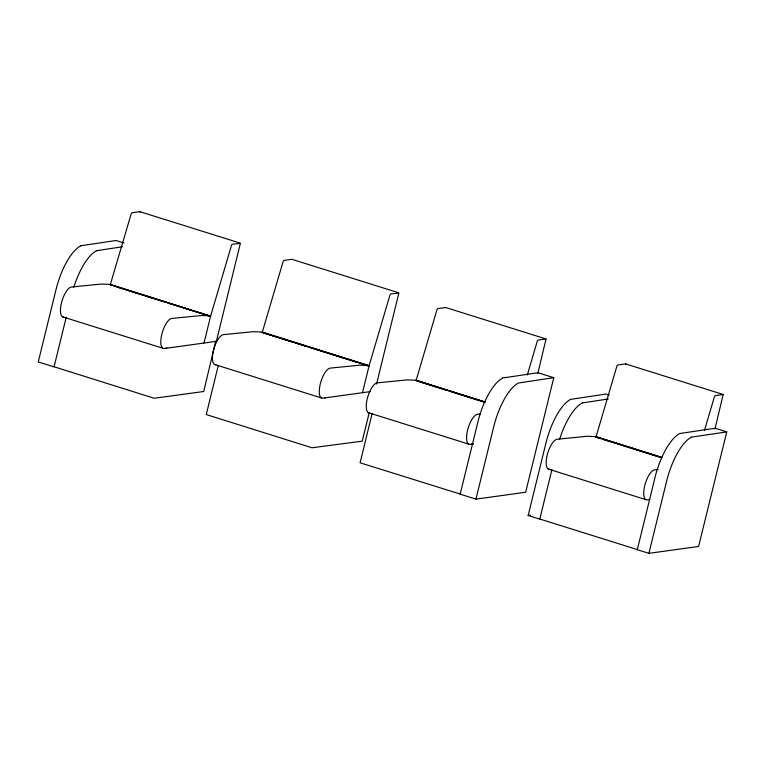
<?xml version="1.0" encoding="UTF-8"?>
<svg xmlns="http://www.w3.org/2000/svg" width="765" height="765" viewBox="0 0 765 765"><rect width="100%" height="100%" fill="white"/><g stroke="black" fill="none" stroke-linecap="round" stroke-linejoin="round"><path stroke-width="1.15" d="M110.246 284.924L110.17 284.408L101.353 284.054L71.355 287.009A15.682 5.728 -72.6 0 0 61.477 302.911A15.682 5.728 -72.6 0 0 63.964 317.093M204.867 314.578L210.566 316.356L110.17 284.408M262.242 332.412L369.036 366.024L361.08 363.538M595.964 437.15L595.897 436.633L587.071 436.289L557.073 439.244A15.682 5.728 -72.6 0 0 547.195 455.137A15.682 5.728 -72.6 0 0 549.681 469.318M140.033 212.221L139.871 211.666L132.068 212.775A2.152 0.784 -72.6 0 0 131.054 214.277L110.37 284.389M625.751 364.456L625.598 363.901L617.785 365.001A2.152 0.784 -72.6 0 0 616.781 366.502L596.098 436.624M369.065 365.89L262.242 332.354M595.992 437.016L661.773 457.633M369.237 412.67L362.237 441.156L312.063 447.783L206.254 414.553L218.274 365.507M66.23 317.265L54.038 366.894L38.25 361.95L56.113 289.237A44.016 16.065 -72.6 0 1 80.736 245.833M204.016 343.036L210.691 315.83L231.384 245.718A2.152 0.784 -72.6 0 1 232.388 244.217L240.353 243.433L216.38 341.324L164.284 348.534A15.682 5.728 -72.6 0 1 161.797 334.353A15.682 5.728 -72.6 0 1 171.676 318.45L201.673 315.496L210.557 315.888M54.315 366.856L154.186 398.259L203.729 391.508L215.711 341.123M362.486 392.703L369.17 365.498L389.854 295.386A2.152 0.784 -72.6 0 1 390.858 293.875L398.833 293.1L376.562 384.03M460.425 494.133L360.095 462.796L372.086 413.741M475.945 499.124L493.808 426.411A44.016 16.065 -72.6 0 1 518.441 383.007L553.784 377.68L525.651 492.249L475.945 499.124L460.157 494.171L478.02 421.467A44.016 16.065 -72.6 0 1 502.643 378.063M537.852 373.33L546.047 338.972L445.67 307.511L437.857 308.611A2.152 0.784 -72.6 0 0 436.853 310.112L416.17 380.234M551.957 469.5L539.765 519.119L528.156 515.486L546.009 442.772A44.016 16.065 -72.6 0 1 570.642 399.368L605.995 394.042L609.16 395.036M648.911 553.334L698.608 546.459L726.75 431.89L715.141 428.247L679.798 433.506A44.016 16.065 -72.6 0 0 655.127 476.987L637.302 549.691L648.911 553.334L666.764 480.621A44.016 16.065 -72.6 0 1 691.397 437.217M714.988 428.849L723.193 394.491L625.598 363.901M262.338 332.02L283.031 261.907A2.152 0.784 -72.6 0 1 284.035 260.396L291.848 259.297L398.67 292.775M527.305 375.003L537.173 341.553A2.152 0.784 -72.6 0 1 538.178 340.052L546.047 338.972M704.441 430.513L714.319 397.073A2.152 0.784 -72.6 0 1 715.323 395.572L723.193 394.491M540.033 519.091L637.57 549.653M80.755 245.756L116.089 240.506L123.987 242.983M96.543 250.71L122.582 246.741M502.662 377.986L537.996 372.737L553.784 377.68M582.27 402.935L608.299 398.967M691.417 437.14L726.75 431.89M370.356 391.613L322.753 398.202A15.682 5.728 -72.6 0 1 320.267 384.011A15.682 5.728 -72.6 0 1 330.145 368.118L360.143 365.163L369.074 365.775M473.583 443.891L470.073 444.369A15.682 5.728 -72.6 0 1 467.587 430.188A15.682 5.728 -72.6 0 1 477.465 414.295L480.927 413.951M528.156 515.486L530.518 515.161M649.877 499.516L647.219 499.889A15.682 5.728 -72.6 0 1 644.732 485.708A15.682 5.728 -72.6 0 1 654.611 469.806L658.072 469.471M166.942 348.161L165.948 347.999M472.741 444.006L471.737 443.843M325.307 397.829L324.37 397.657M369.055 365.622L262.137 332.039L253.32 331.685L223.323 334.64A15.682 5.728 -72.6 0 0 213.445 350.533A15.682 5.728 -72.6 0 0 215.931 364.723M485.603 402.151L415.969 380.243L407.143 379.899L377.145 382.854A15.682 5.728 -72.6 0 0 367.267 398.747A15.682 5.728 -72.6 0 0 369.753 412.928M649.562 499.507L648.902 499.363M139.871 211.666L240.2 243.107M595.897 436.633L661.773 457.355M110.284 284.609L210.605 316.108M416.017 380.262L484.475 401.941M596.002 436.786L661.782 457.508M110.275 284.723L210.595 316.232M484.465 402.065L416.074 380.396M117.083 287.066L163.825 301.716M168.386 303.141L202.582 313.86M262.213 332.546L292.899 342.165M295.166 342.873L305.398 346.086M309.94 347.511L356.538 362.113M416.036 380.76L446.817 390.408M451.379 391.833L483.298 401.835M597.102 437.504L600.506 438.575M602.772 439.282L615.251 443.193M617.518 443.901L661.744 457.766M62.491 316.806L162.811 348.238M214.458 364.427L321.281 397.905M368.281 412.641L468.601 444.082M548.209 469.031L645.746 499.602M559.511 439.54A44.016 16.065 -72.6 0 1 582.251 403.012M73.794 287.305A44.016 16.065 -72.6 0 1 96.533 250.777"/></g></svg>
